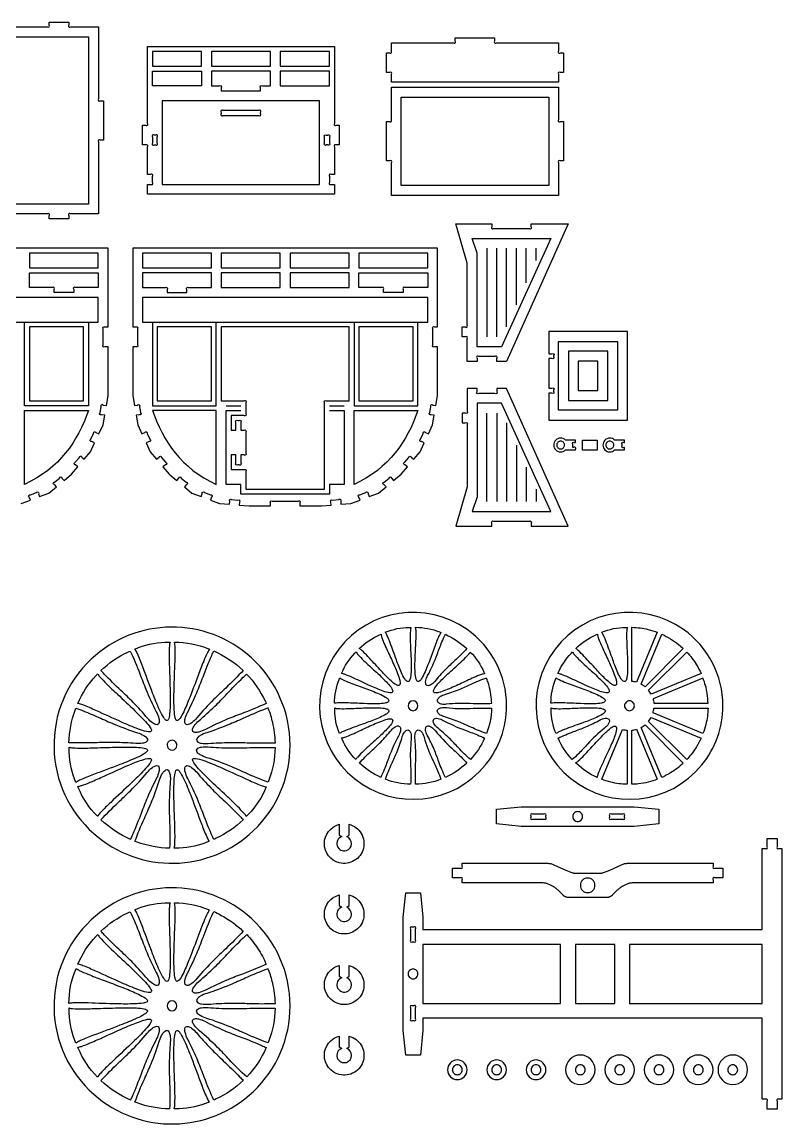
# Model space of a CAD drawing. Extents: x -1268 to 382, y -930 to 461.
# Drawn here: x -545 to 382, y -883 to 461 of the extents above; entities that cross this region are included whole.
import ezdxf

# ---------------------------------------------------------------- set-up
doc = ezdxf.new("R2010")
doc.units = 0
doc.header["$MEASUREMENT"] = 0
doc.layers.get('0').update_dxf_attribs({"linetype": 'CONTINUOUS'})
doc.layers.add('ENGRAVE', color=1, linetype='CONTINUOUS')

msp = doc.modelspace()

# ---------------------------------------------------------------- linework, layer by layer
for points in [[(-749.5, 454.6), (-513.7, 454.6, 1), (-511.6, 456.7), (-511.6, 460.6), (-487.6, 460.6), (-487.6, 456.7, 1), (-485.5, 454.6), (-451.4, 454.6), (-451.4, 366.7, 1), (-449.3, 364.6), (-445.4, 364.6), (-445.4, 316.6), (-449.3, 316.6, 1), (-451.4, 314.4), (-451.4, 226.6), (-485.5, 226.6, 1), (-487.6, 224.4), (-487.6, 220.6), (-511.6, 220.6), (-511.6, 224.4, 1), (-513.7, 226.6), (-749.5, 226.6, 1)], [(-545.6, -126.6), (-534.3, -122.5), (-535.7, -118.8, -1), (-534.4, -116.1), (-527.1, -113.4, -1), (-524.4, -114.7), (-523.1, -118.3), (-511.8, -114.2), (-502.6, -106.5), (-505.1, -103.6, -1), (-504.8, -100.6), (-498.9, -95.6, -1), (-495.9, -95.8), (-493.4, -98.8), (-484.2, -91.1), (-476.5, -81.9), (-479.5, -79.4, -1), (-479.7, -76.4), (-474.7, -70.5, -1), (-471.8, -70.2), (-468.8, -72.7), (-461.1, -63.5), (-456, -52.6), (-459.5, -51, -1), (-460.5, -48.2), (-457.3, -41.2, -1), (-454.4, -40.1), (-450.9, -41.8), (-445.8, -30.9), (-443.8, -19.1), (-447.6, -18.4, -1), (-449.3, -15.9), (-448, -8.3, -1), (-445.5, -6.6), (-441.7, -7.3), (-439.6, 4.6), (-439.6, 64.6), (-443.5, 64.6, -1), (-445.6, 66.7), (-445.6, 86.4, -1), (-443.5, 88.6), (-439.6, 88.6), (-439.6, 184.6), (-811.6, 184.6)]]:
    msp.add_lwpolyline(points, format="xyb")
for points in [[(-391.6, 250.6), (-391.6, 262.6), (-387.7, 262.6, 1), (-385.6, 264.7), (-385.6, 272.4, 1), (-387.7, 274.6), (-391.6, 274.6), (-391.6, 308.4, 1), (-393.7, 310.6), (-397.6, 310.6), (-397.6, 334.6), (-393.7, 334.6, 1), (-391.6, 336.7), (-391.6, 430.6), (-163.6, 430.6), (-163.6, 336.7, 1), (-161.5, 334.6), (-157.6, 334.6), (-157.6, 310.6), (-161.5, 310.6, 1), (-163.6, 308.4), (-163.6, 274.6), (-167.5, 274.6, 1), (-169.6, 272.4), (-169.6, 264.7, 1), (-167.5, 262.6), (-163.6, 262.6), (-163.6, 250.6)], [(-94.1, 387.1), (-94.1, 397, 1), (-96.2, 399.1), (-100.1, 399.1), (-100.1, 423.1), (-96.2, 423.1, 1), (-94.1, 425.2), (-94.1, 435.1), (-18.2, 435.1, 1), (-16.1, 437.2), (-16.1, 441.1), (31.9, 441.1), (31.9, 437.2, 1), (34.1, 435.1), (109.9, 435.1), (109.9, 425.2, 1), (112.1, 423.1), (115.9, 423.1), (115.9, 399.1), (112.1, 399.1, 1), (109.9, 397), (109.9, 387.1)], [(-313.6, 400.6), (-313.6, 382.6), (-303.7, 382.6, -1), (-301.6, 380.4), (-301.6, 376.6), (-253.6, 376.6), (-253.6, 380.4, -1), (-251.5, 382.6), (-241.6, 382.6), (-241.6, 400.6)], [(-94.1, 249.1), (-94.1, 289, 1), (-96.2, 291.1), (-100.1, 291.1), (-100.1, 339.1), (-96.2, 339.1, 1), (-94.1, 341.2), (-94.1, 381.1), (109.9, 381.1), (109.9, 341.2, 1), (112.1, 339.1), (115.9, 339.1), (115.9, 291.1), (112.1, 291.1, 1), (109.9, 289), (109.9, 249.1)], [(-299.5, 346.6), (-255.7, 346.6, 1), (-253.6, 348.7), (-253.6, 350.4, 1), (-255.7, 352.6), (-299.5, 352.6, 1), (-301.6, 350.4), (-301.6, 348.7, 1)], [(-385.6, 320.4), (-385.6, 312.7, 1), (-383.5, 310.6), (-381.7, 310.6, 1), (-379.6, 312.7), (-379.6, 320.4, 1), (-381.7, 322.6), (-383.5, 322.6, 1)], [(-173.5, 322.6), (-171.7, 322.6, -1), (-169.6, 320.4), (-169.6, 312.7, -1), (-171.7, 310.6), (-173.5, 310.6, -1), (-175.6, 312.7), (-175.6, 320.4, -1)], [(-1.6, 46.6), (-1.6, 74.4, 1), (-3.7, 76.6), (-7.6, 76.6), (-7.6, 88.6), (-3.7, 88.6, 1), (-1.6, 90.7), (-1.6, 166.6), (-15.5, 214.6), (28.4, 214.6), (28.4, 210.7, 1), (30.5, 208.6), (74.3, 208.6, 1), (76.4, 210.7), (76.4, 214.6), (121.4, 214.6), (46.4, 46.6), (34.4, 46.6), (34.4, 50.4, 1), (32.3, 52.6), (12.5, 52.6, 1), (10.4, 50.4), (10.4, 46.6)], [(-37.6, 4.6), (-37.6, 64.6), (-41.5, 64.6, -1), (-43.6, 66.7), (-43.6, 86.4, -1), (-41.5, 88.6), (-37.6, 88.6), (-37.6, 184.6), (-409.6, 184.6), (-409.6, 88.6), (-405.7, 88.6, -1), (-403.6, 86.4), (-403.6, 66.7, -1), (-405.7, 64.6), (-409.6, 64.6), (-409.6, 4.6), (-407.5, -7.3), (-403.7, -6.6, -1), (-401.2, -8.3), (-399.9, -15.9, -1), (-401.6, -18.4), (-405.4, -19.1), (-403.3, -30.9), (-398.3, -41.8), (-394.8, -40.1, -1), (-391.9, -41.2), (-388.7, -48.2, -1), (-389.7, -51), (-393.2, -52.6), (-388.1, -63.5), (-380.4, -72.7), (-377.4, -70.2, -1), (-374.5, -70.5), (-369.5, -76.4, -1), (-369.7, -79.4), (-372.7, -81.9), (-365, -91.1), (-355.8, -98.8), (-353.3, -95.8, -1), (-350.3, -95.6), (-344.4, -100.6, -1), (-344.1, -103.6), (-346.6, -106.5), (-337.4, -114.2), (-326.1, -118.3), (-324.8, -114.7, -1), (-322.1, -113.4), (-314.8, -116.1, -1), (-313.5, -118.8), (-314.9, -122.5), (-303.6, -126.6), (-291.6, -127.6), (-291.3, -123.7, -1), (-289, -121.8), (-281.3, -122.5, -1), (-279.3, -124.8), (-279.7, -128.6), (-267.7, -129.7), (-241.6, -129.7), (-241.6, -125.8, -1), (-239.5, -123.7), (-207.7, -123.7, -1), (-205.6, -125.8), (-205.6, -129.7), (-179.5, -129.7), (-167.5, -128.6), (-167.9, -124.8, -1), (-165.9, -122.5), (-158.2, -121.8, -1), (-155.9, -123.7), (-155.6, -127.6), (-143.6, -126.6), (-132.3, -122.5), (-133.7, -118.8, -1), (-132.4, -116.1), (-125.1, -113.4, -1), (-122.4, -114.7), (-121.1, -118.3), (-109.8, -114.2), (-100.6, -106.5), (-103.1, -103.6, -1), (-102.8, -100.6), (-96.9, -95.6, -1), (-93.9, -95.8), (-91.4, -98.8), (-82.2, -91.1), (-74.5, -81.9), (-77.5, -79.4, -1), (-77.7, -76.4), (-72.7, -70.5, -1), (-69.8, -70.2), (-66.8, -72.7), (-59.1, -63.5), (-54, -52.6), (-57.5, -51, -1), (-58.5, -48.2), (-55.3, -41.2, -1), (-52.4, -40.1), (-48.9, -41.8), (-43.9, -30.9), (-41.8, -19.1), (-45.6, -18.4, -1), (-47.3, -15.9), (-46, -8.3, -1), (-43.5, -6.6), (-39.7, -7.3)], [(-451.6, 154.6), (-451.6, 136.6), (-479.5, 136.6, 1), (-481.6, 134.4), (-481.6, 130.6), (-505.6, 130.6), (-505.6, 134.4, 1), (-507.7, 136.6), (-535.6, 136.6), (-535.6, 154.6)], [(-397.6, 154.6), (-397.6, 136.6), (-369.7, 136.6, -1), (-367.6, 134.4), (-367.6, 130.6), (-343.6, 130.6), (-343.6, 134.4, -1), (-341.5, 136.6), (-313.6, 136.6), (-313.6, 154.6)], [(-49.6, 154.6), (-49.6, 136.6), (-77.5, 136.6, 1), (-79.6, 134.4), (-79.6, 130.6), (-103.6, 130.6), (-103.6, 134.4, 1), (-105.7, 136.6), (-133.6, 136.6), (-133.6, 154.6)], [(-301.6, 88.6), (-301.6, -1.4), (-273.7, -1.4, -1), (-271.6, -3.6), (-271.6, -17.3, -1), (-273.7, -19.4), (-289.6, -19.4), (-289.6, -37.4), (-283.6, -37.4), (-283.6, -27.6, -1), (-281.5, -25.4), (-279.7, -25.4, -1), (-277.6, -27.6), (-277.6, -37.4), (-273.7, -37.4, -1), (-271.6, -39.6), (-271.6, -65.3, -1), (-273.7, -67.4), (-277.6, -67.4), (-277.6, -77.3, -1), (-279.7, -79.4), (-281.5, -79.4, -1), (-283.6, -77.3), (-283.6, -67.4), (-289.6, -67.4), (-289.6, -85.4), (-273.7, -85.4, -1), (-271.6, -87.6), (-271.6, -109.4), (-175.6, -109.4), (-175.6, -3.6, -1), (-173.5, -1.4), (-145.6, -1.4), (-145.6, 88.6)], [(193.9, 83), (97.9, 83), (97.9, 56), (101.8, 56, -1), (103.9, 53.8), (103.9, 52.1, -1), (101.8, 50), (97.9, 50), (97.9, 14), (101.8, 14, -1), (103.9, 11.8), (103.9, 10.1, -1), (101.8, 8), (97.9, 8), (97.9, -25), (193.9, -25)], [(-1.6, 13.6), (-1.6, -14.3, -1), (-3.7, -16.4), (-7.6, -16.4), (-7.6, -28.4), (-3.7, -28.4, -1), (-1.6, -30.6), (-1.6, -106.4), (-15.5, -154.4), (28.4, -154.4), (28.4, -150.6, -1), (30.5, -148.4), (74.3, -148.4, -1), (76.4, -150.6), (76.4, -154.4), (121.4, -154.4), (46.4, 13.6), (34.4, 13.6), (34.4, 9.7, -1), (32.3, 7.6), (12.5, 7.6, -1), (10.4, 9.7), (10.4, 13.6)], [(118.3, -49.4, 0.41271), (106.4, -49.5, 0.41271), (106.5, -61.4, 0.41145), (118.3, -61.4), (130.4, -61.4), (130.4, -60.6, 1), (128.3, -58.4), (127.4, -58.4), (127.4, -54.6, -1), (129.5, -52.4), (130.4, -52.4), (130.4, -49.4)], [(112.4, -60.2, 0.414214), (117.2, -55.4, 0.414214), (112.4, -50.6, 0.414214), (107.6, -55.4, 0.414214)], [(178.3, -49.4, 0.41271), (166.4, -49.5, 0.41271), (166.5, -61.4, 0.41145), (178.3, -61.4), (190.4, -61.4), (190.4, -58.4), (189.5, -58.4, -1), (187.4, -56.3), (187.4, -54.6, -1), (189.5, -52.4), (190.4, -52.4), (190.4, -49.4)], [(172.4, -60.2, 0.414214), (177.2, -55.4, 0.414214), (172.4, -50.6, 0.414214), (167.6, -55.4, 0.414214)], [(46.4, -373.4, 0.243282), (-1.7, -280.4, 0.404072), (-158.1, -304.2, 0.407608), (-139, -462.3, 0.412885), (20.8, -445.4, 0.172941)], [(310.4, -373.4, 0.243282), (262.3, -280.4, 0.404072), (105.9, -304.2, 0.407609), (125, -462.3, 0.412885), (284.8, -445.4, 0.172941)], [(-217.6, -421.4, 0.21178), (-264.8, -314.9, 0.391929), (-460.3, -316.6, 0.213524), (-505.6, -425, 0.208326), (-457.1, -529.2, 0.390197), (-262.3, -525.7, 0.205517)], [(-101.5, -283.8, -0.099565), (-72.3, -277.8), (-70.2, -277.8, 0.070307), (-70.9, -281.8, 0.025895), (-71.1, -291.6, 0.005837), (-70.3, -310.8, -0.01601), (-70, -329.7, -0.036411), (-70.7, -338.5, -0.07724), (-71.8, -342.4, -0.193502), (-73.2, -343.8, -0.246041), (-75.2, -343.4, -0.090618), (-77.8, -340.5, -0.040959), (-81.7, -333.2, -0.017856), (-88, -317.2, 0.003032), (-95.5, -296.6, 0.023885), (-99.5, -287.1, 0.055063)], [(-64.6, -277.7, -0.093763), (-35.3, -283.4), (-33.4, -284.1, 0.070307), (-35.6, -287.6, 0.026135), (-39.5, -296.5, 0.005976), (-46.1, -314.4, -0.015999), (-53, -332.1, -0.036365), (-57, -339.9, -0.07668), (-59.6, -343.1, -0.192132), (-61.4, -343.9, -0.247601), (-63.1, -342.7, -0.092119), (-64.4, -339.1, -0.041009), (-65.2, -330.8, -0.018067), (-65, -313.7, 0.002962), (-64, -291.8, 0.023921), (-64, -281.5, 0.055321)], [(162.5, -283.8, -0.099565), (191.7, -277.8), (193.8, -277.8, 0.070307), (193.1, -281.8, 0.025895), (192.9, -291.6, 0.005837), (193.7, -310.8, -0.01601), (194, -329.7, -0.036411), (193.3, -338.5, -0.07724), (192.2, -342.4, -0.193504), (190.8, -343.8, -0.24604), (188.8, -343.4, -0.090617), (186.2, -340.5, -0.040959), (182.3, -333.2, -0.017856), (176, -317.2, 0.003032), (168.5, -296.6, 0.023885), (164.5, -287.1, 0.055063)], [(199.4, -277.7, -0.053553), (219.1, -280.3, -0.032919), (230.3, -283.8), (205, -344.7, 0.049855), (199.4, -343.6)], [(-133.2, -303.6, -0.09623), (-108.5, -287), (-106.6, -286.2, 0.07041), (-105.7, -290.1, 0.026017), (-102.1, -299.2, 0.005895), (-94.1, -316.6, -0.016027), (-86.5, -333.9, -0.036448), (-83.8, -342.3, -0.077155), (-83.4, -346.3, -0.192541), (-84.1, -348.2, -0.24616), (-86.2, -348.6, -0.091184), (-89.6, -346.9, -0.041205), (-96, -341.6, -0.017959), (-108, -329.3, 0.003012), (-122.8, -313.2, 0.023918), (-130.1, -305.9, 0.055117)], [(-28.2, -286.2, -0.081762), (-2.1, -303.6, -0.024137), (-16.6, -318.3, 0.011756), (-28.2, -329.3, 0.022775), (-41.2, -343.9, -0.081665), (-45.8, -347.9, -0.147369), (-49.4, -348.9, -0.337047), (-52.2, -346.4, -0.114833), (-52.2, -342.6, -0.073818), (-49.8, -336.6, 0.036955), (-38.2, -310.8, -0.010558), (-32.4, -295.6, -0.012707)], [(130.8, -303.6, -0.096231), (155.5, -287), (157.4, -286.2, 0.07041), (158.3, -290.1, 0.026017), (161.9, -299.2, 0.005895), (169.9, -316.6, -0.016027), (177.5, -333.9, -0.036448), (180.2, -342.3, -0.077154), (180.6, -346.3, -0.19254), (179.9, -348.2, -0.246161), (177.8, -348.6, -0.091185), (174.4, -346.9, -0.041205), (168, -341.6, -0.017959), (156, -329.3, 0.003012), (141.2, -313.2, 0.023918), (133.9, -305.9, 0.055118)], [(235.8, -286.2, -0.063904), (256.1, -298.5, -0.021632), (262, -303.6), (215.4, -350.2, 0.049792), (210.6, -347)], [(-448.4, -330.4, -0.0811), (-415.6, -307.9, -0.007919), (-412.5, -306.6, -0.019395), (-400.9, -334.3, 0.007964), (-393.5, -353.3, 0.02097), (-380.8, -380.7, -0.055565), (-377.6, -388.8, -0.095384), (-377.2, -393.6, -0.199945), (-378.4, -396, -0.220985), (-381.2, -396.4, -0.098592), (-385.4, -394.3, -0.054984), (-391.3, -388.8, 0.015697), (-409, -369.3, 0.012322), (-424.1, -354.6, -0.01614), (-444.3, -334.7, -0.003727)], [(-406.9, -304.2, -0.095029), (-370.3, -295.9, -0.012169), (-364.1, -295.9, 0.058538), (-364.9, -300.2, 0.023125), (-365.2, -311.8, 0.00662), (-364.7, -330.6, -0.004803), (-363.9, -359.6, -0.017644), (-364.2, -378.3, -0.040554), (-365.2, -387.4, -0.081454), (-366.3, -390.4, -0.243498), (-367.7, -391.5, -0.198617), (-369.4, -390.7, -0.071237), (-371.8, -387.7, -0.035072), (-376.8, -378.4, -0.015759), (-385.3, -357.9, -0.001102), (-397.4, -325.7, 0.015937), (-403.9, -309.8, 0.036348), (-406.5, -304.7)], [(-358.6, -295.7, -0.100712), (-317.2, -304), (-315.9, -304.5, 0.058805), (-318.2, -308.3, 0.023291), (-323, -318.9, 0.006699), (-329.8, -336.3, -0.004741), (-340.1, -363.4, -0.017578), (-347.4, -380.6, -0.040394), (-351.9, -388.6, -0.080995), (-354, -391, -0.242503), (-355.7, -391.5, -0.199662), (-357, -390.1, -0.071689), (-358.1, -386.4, -0.035245), (-359.1, -375.9, -0.015833), (-359.1, -353.7, -0.001152), (-358, -319.2, 0.015881), (-357.9, -302, 0.036248), (-358.5, -296.3)], [(-310.8, -306.5, -0.084092), (-274.9, -330.3, -0.019446), (-296.1, -351.8, 0.007978), (-310.9, -365.9, 0.021038), (-331.3, -388.1, -0.055487), (-337.6, -394.1, -0.095059), (-341.9, -396.4, -0.199296), (-344.5, -396.2, -0.221639), (-345.9, -393.8, -0.098933), (-345.6, -389.1, -0.055064), (-342.8, -381.5, 0.015637), (-331.5, -357.7, 0.012299), (-323.8, -338.2, -0.016105), (-313.2, -311.9, -0.003715)], [(-154.9, -334, -0.092933), (-138.5, -309.2), (-137, -307.7, 0.070364), (-134.7, -311.1, 0.026043), (-127.9, -318.1, 0.005927), (-113.9, -331, -0.015985), (-100.2, -344.2, -0.036383), (-94.5, -350.8, -0.077029), (-92.5, -354.4, -0.192453), (-92.5, -356.4, -0.246597), (-94.2, -357.6, -0.091164), (-98, -357.4, -0.041164), (-106, -354.9, -0.017945), (-121.8, -348.1, 0.002975), (-141.6, -338.9, 0.023842), (-151.1, -335, 0.055062)], [(2.2, -307.9, -0.096223), (18.9, -332.6), (19.7, -334.5, 0.070195), (15.7, -335.3, 0.025969), (6.6, -338.9, 0.005881), (-10.7, -346.9, -0.01602), (-28.1, -354.5, -0.036385), (-36.4, -357.2, -0.076886), (-40.5, -357.7, -0.193248), (-42.3, -356.9, -0.247055), (-42.7, -354.9, -0.091537), (-41.1, -351.5, -0.041283), (-35.8, -345, -0.01797), (-23.5, -333.1, 0.003023), (-7.3, -318.3, 0.023953), (-0.1, -310.9, 0.055242)], [(109.1, -334, -0.092933), (125.5, -309.2), (127, -307.7, 0.070364), (129.3, -311.1, 0.026043), (136.1, -318.1, 0.005927), (150.1, -331, -0.015985), (163.8, -344.2, -0.036383), (169.5, -350.8, -0.077028), (171.5, -354.4, -0.192453), (171.5, -356.4, -0.246597), (169.8, -357.6, -0.091164), (166, -357.4, -0.041164), (158, -354.9, -0.017945), (142.2, -348.1, 0.002975), (122.4, -338.9, 0.023842), (112.9, -335, 0.055062)], [(266.2, -307.9, -0.054313), (278.2, -323.5, -0.034954), (283.7, -334), (222.8, -359.3, 0.05162), (219.6, -354.5)], [(-476.5, -370.6, -0.094067), (-454.6, -336.9, -0.006452), (-452.2, -334.4, 0.058482), (-449.6, -338, 0.023194), (-441.6, -346.5, 0.006665), (-428.1, -359.4, -0.00477), (-407, -379.4, -0.017606), (-393.9, -392.7, -0.04042), (-388.2, -399.9, -0.080937), (-386.8, -402.8, -0.241843), (-387, -404.5, -0.200125), (-388.8, -405.2, -0.071746), (-392.7, -404.8, -0.035234), (-402.7, -401.8, -0.015816), (-423.2, -393.3, -0.001131), (-454.6, -379.1, 0.015925), (-470.4, -372.4, 0.03639), (-475.9, -370.7)], [(-270.6, -334.7, -0.081098), (-248.1, -367.5, -0.007918), (-246.7, -370.5, -0.019395), (-274.5, -382.2, 0.007964), (-293.5, -389.5, 0.020971), (-320.9, -402.3, -0.055566), (-329, -405.4, -0.095385), (-333.8, -405.8, -0.199944), (-336.2, -404.6, -0.220982), (-336.6, -401.9, -0.098593), (-334.5, -397.7, -0.054985), (-329, -391.7, 0.015697), (-309.4, -374, 0.012323), (-294.8, -359, -0.01614), (-274.9, -338.7, -0.003727)], [(-163.4, -370.4, -0.093765), (-157.7, -341.2), (-156.9, -339.3, 0.070315), (-153.5, -341.5, 0.026137), (-144.5, -345.4, 0.005977), (-126.6, -352, -0.015998), (-109, -358.9, -0.036365), (-101.2, -362.8, -0.076691), (-98, -365.4, -0.192187), (-97.2, -367.3, -0.247561), (-98.3, -368.9, -0.092095), (-101.9, -370.2, -0.041002), (-110.2, -371, -0.018065), (-127.3, -370.8, 0.002961), (-149.2, -369.8, 0.023916), (-159.6, -369.9, 0.055306)], [(22, -339.6, 0.023635), (2.8, -347.5, -0.012281), (-11.7, -353.9, -0.022898), (-30.2, -360.3, 0.081859), (-35.6, -363.1, 0.148138), (-38, -366, 0.336526), (-36.7, -369.6, 0.122722), (-32.8, -371.1, 0.066157), (-26.7, -371.1, -0.036883), (1.6, -370.3, 0.011922), (18.8, -370.7, 0.011565), (28.3, -370.4, 0.053394), (25.2, -349, 0.022162), (23.4, -343.2, 0.046501), (22.4, -340.7, -0.0553)], [(100.6, -370.4, -0.093765), (106.3, -341.2), (107.1, -339.3, 0.070315), (110.5, -341.5, 0.026137), (119.5, -345.4, 0.005977), (137.4, -352, -0.015998), (155, -358.9, -0.036365), (162.8, -362.8, -0.076691), (166, -365.4, -0.192187), (166.8, -367.3, -0.247562), (165.7, -368.9, -0.092096), (162.1, -370.2, -0.041002), (153.8, -371, -0.018065), (136.7, -370.8, 0.002961), (114.8, -369.8, 0.023916), (104.4, -369.9, 0.055306)], [(286, -339.6), (225.1, -364.8, -0.053218), (226.2, -370.4), (292.2, -370.4, 0.034923), (291.2, -358.4, 0.057453)], [(-487.4, -418.4, -0.080926), (-479.8, -378.7, -0.006161), (-478.9, -376.2, -0.019468), (-451, -387.6, 0.007993), (-432.3, -395.8, 0.021052), (-403.9, -406.2, -0.055552), (-396, -409.7, -0.095381), (-392.3, -412.8, -0.199994), (-391.5, -415.4, -0.220989), (-393.1, -417.6, -0.098561), (-397.6, -419, -0.054961), (-405.7, -419.4, 0.015624), (-432, -418.1, 0.012271), (-453, -418.4, -0.016076), (-481.4, -418.6, -0.003712)], [(-244.4, -376.1, 0.019109), (-272.3, -387.6, -0.008366), (-290.9, -395.8, -0.021161), (-319.2, -406.2, 0.055541), (-327.2, -409.7, 0.095456), (-330.9, -412.8, 0.200243), (-331.7, -415.4, 0.220828), (-330.1, -417.6, 0.09843), (-325.6, -419, 0.054919), (-317.5, -419.4, -0.015643), (-291.2, -418.1, -0.012199), (-270.1, -418.4, 0.016088), (-241.6, -418.6, 0.003692), (-235.6, -418.4, 0.041816), (-238.8, -393.7, 0.043776), (-243.9, -377.4, -0.01839)], [(-157.2, -407.3, -0.099534), (-163.2, -378.1), (-163.2, -376.1, 0.069908), (-159.2, -376.8, 0.02587), (-149.4, -376.9, 0.005829), (-130.3, -376.2, -0.016058), (-111.4, -375.8, -0.036407), (-102.7, -376.5, -0.076829), (-98.7, -377.7, -0.192741), (-97.3, -379.1, -0.247519), (-97.7, -381.1, -0.091694), (-100.5, -383.6, -0.04131), (-107.9, -387.5, -0.017962), (-123.8, -393.9, 0.00306), (-144.4, -401.4, 0.024038), (-153.9, -405.3, 0.055453)], [(-61.6, -373.4, 0.413694), (-67.6, -367.4, 0.413694), (-73.6, -373.4, 0.413694), (-67.6, -379.4, 0.413694)], [(28.2, -376.4, -0.082819), (22, -407.2, -0.024196), (2.8, -399.4, 0.011783), (-11.7, -393, 0.022842), (-30.2, -386.6, -0.081778), (-35.6, -383.8, -0.147303), (-37.9, -380.9, -0.33666), (-36.7, -377.3, -0.11501), (-33.2, -375.9, -0.07396), (-26.7, -375.7, 0.036957), (1.6, -376.6, -0.010559), (17.8, -376.2, -0.01271)], [(106.8, -407.3, -0.099534), (100.8, -378.1), (100.8, -376.1, 0.069908), (104.8, -376.8, 0.02587), (114.6, -376.9, 0.005829), (133.7, -376.2, -0.016058), (152.6, -375.8, -0.036406), (161.3, -376.5, -0.076828), (165.3, -377.7, -0.19274), (166.7, -379.1, -0.247519), (166.3, -381.1, -0.091694), (163.5, -383.6, -0.04131), (156.1, -387.5, -0.017962), (140.2, -393.9, 0.00306), (119.6, -401.4, 0.024038), (110.1, -405.3, 0.055454)], [(202.4, -373.4, 0.414214), (196.4, -367.4, 0.414214), (190.4, -373.4, 0.414214), (196.4, -379.4, 0.414214)], [(-137.4, -439, -0.096214), (-154.1, -414.3), (-154.9, -412.4, 0.070195), (-150.9, -411.6, 0.025968), (-141.8, -408, 0.00588), (-124.5, -400, -0.01602), (-107.1, -392.4, -0.036386), (-98.8, -389.7, -0.07689), (-94.7, -389.2, -0.193258), (-92.9, -390, -0.247045), (-92.5, -392, -0.091533), (-94.1, -395.4, -0.041282), (-99.4, -401.9, -0.017969), (-111.7, -413.8, 0.003023), (-127.9, -428.6, 0.023954), (-135.1, -435.9, 0.055241)], [(19.7, -412.8, -0.081757), (2.3, -438.9, -0.024121), (-12.5, -424.4, 0.011754), (-23.5, -412.9, 0.022747), (-38.1, -399.9, -0.081645), (-42.1, -395.2, -0.147767), (-43.1, -391.6, -0.337211), (-40.6, -388.8, -0.114429), (-36.8, -388.9, -0.07364), (-30.7, -391.2, 0.036892), (-5, -402.8, -0.011871), (11, -409, -0.011612)], [(126.6, -439, -0.085637), (109.2, -412.9, -0.024043), (128.2, -404.9, 0.011709), (143.1, -399.1, 0.022695), (160.7, -390.6, -0.086406), (166.7, -388.7, -0.151427), (170.3, -389.2, -0.325771), (171.9, -392.5, -0.115248), (170.4, -396, -0.073889), (165.9, -400.7, 0.037057), (145.3, -420.1, -0.010593), (134.1, -431.9, -0.012743)], [(283.7, -412.8, -0.063904), (271.4, -433.1, -0.021635), (266.2, -439), (219.6, -392.4, 0.050461), (222.8, -387.6)], [(292.2, -376.4, -0.053554), (289.5, -396.2, -0.032921), (286, -407.3), (225.1, -382.1, 0.050043), (226.2, -376.4)], [(-107, -460.7, -0.081764), (-133.1, -443.3, -0.024137), (-118.6, -428.6, 0.011756), (-107, -417.6, 0.022775), (-94, -403, -0.081665), (-89.4, -399, -0.147369), (-85.8, -398, -0.337046), (-83, -400.5, -0.114833), (-83, -404.2, -0.073818), (-85.4, -410.3, 0.036955), (-97, -436.1, -0.010558), (-102.8, -451.3, -0.012707)], [(-70.6, -469.2, -0.082822), (-101.4, -463.1, -0.024195), (-93.6, -443.9, 0.011782), (-87.1, -429.3, 0.022842), (-80.7, -410.9, -0.081772), (-78, -405.4, -0.14726), (-75.1, -403.1, -0.33667), (-71.5, -404.3, -0.115045), (-70.1, -407.8, -0.073971), (-69.9, -414.3, 0.036963), (-70.8, -442.6, -0.010562), (-70.3, -458.9, -0.012712)], [(-33.7, -463, -0.088912), (-64.5, -469.2, -0.023984), (-64.6, -448.5, 0.011689), (-64.3, -432.5, 0.02261), (-65.4, -413, -0.081424), (-64.9, -406.9, -0.147319), (-63.1, -403.6, -0.337844), (-59.4, -403.4, -0.114628), (-56.7, -406.1, -0.073572), (-54.1, -412.1, 0.037), (-44.1, -438.5, -0.010572), (-37.4, -453.4, -0.012721)], [(-2, -443.3, -0.085642), (-28.1, -460.7, -0.024071), (-36.2, -441.6, 0.011729), (-41.9, -426.7, 0.022704), (-50.4, -409.2, -0.081669), (-52.3, -403.4, -0.147437), (-51.9, -399.6, -0.337056), (-48.5, -398, -0.11477), (-45, -399.5, -0.073791), (-40.3, -404, 0.037039), (-20.9, -424.6, -0.01058), (-9.1, -435.8, -0.012737)], [(157, -460.7, -0.092929), (132.1, -444.3), (130.7, -442.9, 0.070284), (134, -440.6, 0.02605), (141, -433.8, 0.005927), (154, -419.7, -0.016008), (167.1, -406.1, -0.036399), (173.8, -400.4, -0.076929), (177.4, -398.4, -0.193297), (179.4, -398.4, -0.246975), (180.5, -400.1, -0.091525), (180.3, -403.9, -0.041292), (177.9, -411.9, -0.017987), (171.1, -427.6, 0.002986), (161.8, -447.5, 0.023903), (157.9, -457, 0.055219)], [(193.4, -469.2, -0.053555), (173.7, -466.6, -0.03292), (162.5, -463), (187.8, -402.2, 0.049852), (193.4, -403.3)], [(230.3, -463, -0.069136), (207.5, -468.7, -0.023294), (199.4, -469.2), (199.4, -403.2, 0.049752), (205, -402.1)], [(262, -443.3, -0.054313), (246.4, -455.3, -0.034948), (235.8, -460.7), (210.6, -399.8, 0.049918), (215.4, -396.6)], [(-356.3, -424.3, 0.405351), (-358.6, -416.2, 0.387114), (-366.6, -418.1, 0.322433), (-366.4, -425.1, 0.322433), (-359.6, -427.1, 0.18167)], [(-478.8, -466.8, -0.095022), (-487.1, -430.2, -0.012172), (-487.2, -424, 0.058539), (-482.9, -424.7, 0.023126), (-471.2, -425, 0.00662), (-452.5, -424.6, -0.004803), (-423.4, -423.8, -0.017645), (-404.8, -424, -0.040555), (-395.6, -425.1, -0.081455), (-392.6, -426.1, -0.243495), (-391.5, -427.5, -0.198618), (-392.3, -429.2, -0.071238), (-395.3, -431.7, -0.035072), (-404.6, -436.6, -0.015759), (-425.1, -445.1, -0.001102), (-457.4, -457.3, 0.015937), (-473.3, -463.7, 0.036348), (-478.3, -466.4)], [(-235.8, -424.4, -0.080931), (-243.4, -464.2, -0.006162), (-244.3, -466.6, -0.019468), (-272.2, -455.3, 0.007993), (-290.9, -447, 0.021052), (-319.2, -436.7, -0.055551), (-327.2, -433.2, -0.095381), (-330.9, -430.1, -0.199997), (-331.7, -427.5, -0.22099), (-330.1, -425.3, -0.098559), (-325.6, -423.8, -0.05496), (-317.5, -423.5, 0.015624), (-291.2, -424.8, 0.012271), (-270.2, -424.5, -0.016076), (-241.8, -424.2, -0.003712)], [(-452.6, -508.2, -0.102505), (-476, -473.1), (-476.5, -471.8, 0.058892), (-472.2, -470.8, 0.023237), (-461.4, -466.6, 0.006659), (-444.3, -459.1, -0.00478), (-417.8, -447.2, -0.017634), (-400.5, -440.3, -0.040569), (-391.6, -437.8, -0.081585), (-388.5, -437.6, -0.244132), (-387, -438.5, -0.198033), (-387, -440.4, -0.071218), (-388.8, -443.8, -0.035115), (-395.6, -451.9, -0.015792), (-411.3, -467.6, -0.001122), (-436.4, -491.2, 0.015907), (-448.6, -503.3, 0.036204), (-452.3, -507.7)], [(-246.7, -472.3, -0.09407), (-268.6, -506, -0.006452), (-271, -508.4, 0.058481), (-273.6, -504.9, 0.023193), (-281.6, -496.4, 0.006664), (-295.1, -483.4, -0.00477), (-316.2, -463.5, -0.017605), (-329.3, -450.2, -0.040419), (-335, -442.9, -0.080934), (-336.4, -440.1, -0.241849), (-336.2, -438.3, -0.200127), (-334.4, -437.7, -0.071743), (-330.5, -438, -0.035233), (-320.5, -441.1, -0.015815), (-300, -449.6, -0.001131), (-268.6, -463.8, 0.015925), (-252.8, -470.5, 0.036389), (-247.3, -472.2)], [(-412.4, -536.3, -0.084093), (-448.3, -512.5, -0.019446), (-427.1, -491.1, 0.007978), (-412.3, -477, 0.021038), (-391.9, -454.7, -0.055487), (-385.6, -448.7, -0.095059), (-381.3, -446.5, -0.199295), (-378.7, -446.7, -0.221639), (-377.3, -449.1, -0.098933), (-377.6, -453.8, -0.055064), (-380.4, -461.4, 0.015637), (-391.7, -485.2, 0.012299), (-399.4, -504.7, -0.016105), (-410, -531, -0.003715)], [(-364.6, -547.2, -0.080931), (-404.3, -539.7, -0.006162), (-406.8, -538.7, -0.019468), (-395.4, -510.8, 0.007993), (-387.2, -492.2, 0.021052), (-376.8, -463.8, -0.055551), (-373.3, -455.8, -0.09538), (-370.2, -452.2, -0.199998), (-367.7, -451.3, -0.220992), (-365.5, -453, -0.098559), (-364, -457.5, -0.054959), (-363.7, -465.5, 0.015624), (-365, -491.9, 0.012271), (-364.7, -512.9, -0.016076), (-364.4, -541.3, -0.003712)], [(-316.3, -538.7, -0.095029), (-352.9, -546.9, -0.012169), (-359.1, -547, 0.058538), (-358.3, -542.7, 0.023125), (-358, -531.1, 0.00662), (-358.5, -512.3, -0.004803), (-359.3, -483.3, -0.017644), (-359, -464.6, -0.040554), (-358, -455.4, -0.081454), (-356.9, -452.4, -0.243497), (-355.5, -451.4, -0.198618), (-353.8, -452.1, -0.071237), (-351.4, -455.2, -0.035072), (-346.4, -464.5, -0.015759), (-337.9, -485, -0.001102), (-325.8, -517.2, 0.015937), (-319.3, -533.1, 0.036348), (-316.7, -538.2)], [(-274.8, -512.5, -0.081098), (-307.6, -534.9, -0.007918), (-310.7, -536.3, -0.019394), (-322.3, -508.5, 0.007964), (-329.7, -489.5, 0.020969), (-342.4, -462.2, -0.055561), (-345.6, -454, -0.095381), (-346, -449.3, -0.199952), (-344.8, -446.9, -0.22099), (-342, -446.5, -0.098588), (-337.8, -448.6, -0.05498), (-331.9, -454.1, 0.015696), (-314.2, -473.6, 0.012322), (-299.1, -488.3, -0.016139), (-278.9, -508.2, -0.003727)], [(78.3, -511.5), (92.1, -511.5, 1), (94.2, -509.4), (94.2, -507.6, 1), (92.1, -505.5), (78.3, -505.5, 1), (76.2, -507.6), (76.2, -509.4, 1)], [(133.2, -514.5, 0.414214), (139.2, -508.5, 0.414214), (133.2, -502.5, 0.414214), (127.2, -508.5, 0.414214)], [(174.3, -511.5), (188.1, -511.5, 1), (190.2, -509.4), (190.2, -507.6, 1), (188.1, -505.5), (174.3, -505.5, 1), (172.2, -507.6), (172.2, -509.4, 1)], [(-145.6, -531.1), (-145.6, -518, -0.414248), (-128.2, -547.5, -0.414248), (-157.6, -564.9, -0.342088), (-175.8, -541.4, -0.342088), (-157.6, -518), (-157.6, -531.1), (-154.6, -533, 0.408105), (-160.1, -544.3, 0.408105), (-148.9, -550, 0.320851), (-142.6, -541.7, 0.320851), (-148.5, -533)], [(-76.6, -799.4), (-79.6, -769.4), (-79.6, -631.4), (-76.6, -601.4), (-58.6, -601.4), (-55.6, -631.4), (-55.6, -646.4), (358.4, -646.4), (358.4, -547.4), (362.3, -547.4, 1), (364.4, -545.3), (364.4, -535.4), (376.4, -535.4), (376.4, -545.3, 1), (378.5, -547.4), (382.4, -547.4), (382.4, -853.4), (378.5, -853.4, 1), (376.4, -855.6), (376.4, -865.4), (364.4, -865.4), (364.4, -855.6, 1), (362.3, -853.4), (358.4, -853.4), (358.4, -754.4), (-55.6, -754.4), (-55.6, -769.4), (-58.6, -799.4)], [(-7.6, -589.4), (-7.6, -585.6, 1), (-9.7, -583.4), (-19.6, -583.4), (-19.6, -571.4), (-9.7, -571.4, 1), (-7.6, -569.3), (-7.6, -565.4), (96.1, -565.4), (97.1, -565.5), (98.2, -565.6), (99.3, -565.7), (100.3, -565.9), (101.3, -566.2), (102.3, -566.5), (103.3, -566.9), (104.3, -567.4), (108.5, -569.5), (118.6, -574), (124.8, -576.4), (126.1, -576.9), (127.2, -577.2), (127.7, -577.3), (128.1, -577.4), (128.3, -577.4), (128.5, -577.5), (128.6, -577.5), (128.8, -577.5), (162.1, -577.5), (162.3, -577.5), (162.4, -577.5), (162.6, -577.4), (162.8, -577.4), (163.2, -577.3), (163.7, -577.2), (164.8, -576.9), (166.1, -576.4), (172.3, -574), (182.3, -569.5), (186.5, -567.4), (187.5, -566.9), (188.5, -566.5), (189.5, -566.2), (190.5, -565.9), (191.6, -565.7), (192.6, -565.6), (193.7, -565.5), (194.7, -565.4), (298.4, -565.4), (298.4, -569.3, 1), (300.5, -571.4), (310.4, -571.4), (310.4, -583.4), (300.5, -583.4, 1), (298.4, -585.6), (298.4, -589.4), (200.7, -589.4), (199.7, -589.5), (198.6, -589.6), (197.6, -589.7), (196.5, -589.9), (195.5, -590.2), (194.5, -590.5), (193.5, -590.9), (192.5, -591.4), (188.3, -593.5), (187.3, -594), (186.4, -594.5), (185.5, -595.1), (184.6, -595.7), (183.8, -596.4), (182.9, -597), (182.1, -597.7), (181.4, -598.5), (175.4, -604.4), (175.1, -604.7), (174.7, -605.1), (174.3, -605.4), (173.9, -605.7), (173.4, -606), (173, -606.2), (172.5, -606.4), (172.1, -606.6), (171.6, -606.8), (171.1, -607), (170.6, -607.1), (170.1, -607.2), (169.6, -607.3), (169.1, -607.4), (168.6, -607.4), (168.1, -607.4), (122.7, -607.4), (122.2, -607.4), (121.7, -607.4), (121.2, -607.3), (120.7, -607.2), (120.2, -607.1), (119.7, -607), (119.2, -606.8), (118.7, -606.6), (118.3, -606.4), (117.8, -606.2), (117.4, -606), (116.9, -605.7), (116.5, -605.4), (116.1, -605.1), (115.7, -604.7), (115.4, -604.4), (109.4, -598.5), (108.7, -597.7), (107.9, -597), (107.1, -596.4), (106.2, -595.7), (105.3, -595.1), (104.4, -594.5), (103.5, -594), (102.5, -593.5), (98.3, -591.4), (97.3, -590.9), (96.3, -590.5), (95.3, -590.2), (94.3, -589.9), (93.3, -589.7), (92.2, -589.6), (91.1, -589.5), (90.1, -589.4)], [(154.3, -592.4, 0.414214), (145.4, -583.6, 0.414214), (136.5, -592.4, 0.414214), (145.4, -601.3, 0.414214)], [(-217.6, -739.4, 0.21178), (-264.8, -632.9, 0.391929), (-460.3, -634.6, 0.213524), (-505.6, -743, 0.208326), (-457.1, -847.2, 0.390197), (-262.3, -843.7, 0.205517)], [(-145.6, -617.2), (-145.6, -604.1, -0.414248), (-128.2, -633.6, -0.414248), (-157.6, -651, -0.342088), (-175.8, -627.5, -0.342088), (-157.6, -604.1), (-157.6, -617.2), (-154.6, -619.1, 0.408104), (-160.1, -630.4, 0.408104), (-148.9, -636.1, 0.320852), (-142.6, -627.8, 0.320852), (-148.5, -619.1)], [(-406.9, -622.2, -0.095029), (-370.3, -613.9, -0.01217), (-364.1, -613.9, 0.058538), (-364.9, -618.2, 0.023125), (-365.2, -629.8, 0.00662), (-364.7, -648.6, -0.004803), (-363.9, -677.6, -0.017644), (-364.2, -696.3, -0.040554), (-365.2, -705.4, -0.081454), (-366.3, -708.4, -0.243497), (-367.7, -709.5, -0.198618), (-369.4, -708.7, -0.071237), (-371.8, -705.7, -0.035072), (-376.8, -696.4, -0.015759), (-385.3, -675.9, -0.001102), (-397.4, -643.7, 0.015937), (-403.9, -627.8, 0.036348), (-406.5, -622.7)], [(-358.6, -613.7, -0.100713), (-317.2, -622), (-315.9, -622.5, 0.058805), (-318.2, -626.3, 0.023291), (-323, -636.9, 0.0067), (-329.8, -654.3, -0.004741), (-340.1, -681.4, -0.017578), (-347.4, -698.6, -0.040394), (-351.9, -706.6, -0.080995), (-354, -709, -0.242504), (-355.7, -709.5, -0.199661), (-357, -708.1, -0.071689), (-358.1, -704.4, -0.035245), (-359.1, -693.9, -0.015833), (-359.1, -671.7, -0.001152), (-358, -637.2, 0.015881), (-357.9, -620, 0.036248), (-358.5, -614.3)], [(-448.4, -648.4, -0.0811), (-415.6, -625.9, -0.007919), (-412.5, -624.6, -0.019395), (-400.9, -652.3, 0.007964), (-393.5, -671.3, 0.02097), (-380.8, -698.7, -0.055565), (-377.6, -706.8, -0.095384), (-377.2, -711.6, -0.199946), (-378.4, -714, -0.220985), (-381.2, -714.4, -0.098592), (-385.4, -712.3, -0.054984), (-391.3, -706.8, 0.015697), (-409, -687.3, 0.012322), (-424.1, -672.6, -0.01614), (-444.3, -652.7, -0.003727)], [(-287.2, -638, -0.025714), (-274.9, -648.3, -0.019436), (-296.1, -669.8, 0.007993), (-310.9, -683.9, 0.021038), (-331.3, -706.1, -0.055482), (-337.6, -712.1, -0.09512), (-341.9, -714.4, -0.199489), (-344.5, -714.2, -0.221519), (-345.9, -711.8, -0.098837), (-345.6, -707.1, -0.055036), (-342.8, -699.5, 0.015696), (-331.5, -675.7, 0.012218), (-323.8, -656.2, -0.016223), (-313.1, -629.7, -0.003709), (-310.6, -624.3, -0.020692), (-295, -632.8, -0.023433)], [(-70.6, -645.6), (-70.6, -659.3, 1), (-68.5, -661.4), (-66.7, -661.4, 1), (-64.6, -659.3), (-64.6, -645.6, 1), (-66.7, -643.4), (-68.5, -643.4, 1)], [(-476.5, -688.6, -0.094067), (-454.6, -654.9, -0.006452), (-452.2, -652.4, 0.058482), (-449.6, -656, 0.023194), (-441.6, -664.5, 0.006665), (-428.1, -677.4, -0.00477), (-407, -697.4, -0.017606), (-393.9, -710.7, -0.040421), (-388.2, -717.9, -0.080937), (-386.8, -720.8, -0.241844), (-387, -722.5, -0.200124), (-388.8, -723.2, -0.071746), (-392.7, -722.8, -0.035234), (-402.7, -719.8, -0.015816), (-423.2, -711.3, -0.001131), (-454.6, -697.1, 0.015925), (-470.4, -690.4, 0.03639), (-475.9, -688.7)], [(-251.4, -678.8, -0.012399), (-246.7, -688.5, -0.019388), (-274.5, -700.2, 0.007977), (-293.5, -707.5, 0.02097), (-320.9, -720.3, -0.055561), (-329, -723.4, -0.095439), (-333.8, -723.8, -0.200115), (-336.2, -722.6, -0.220876), (-336.6, -719.9, -0.098507), (-334.4, -715.7, -0.054959), (-329, -709.7, 0.01574), (-309.4, -692, 0.012249), (-294.8, -676.9, -0.016216), (-274.7, -656.6, -0.003716), (-270.4, -652.5, -0.0301), (-257.2, -669.2, -0.029247)], [(-487.4, -736.4, -0.100701), (-479, -695), (-478.5, -693.7, 0.058844), (-474.8, -696.1, 0.023259), (-464.2, -700.8, 0.006676), (-446.7, -707.6, -0.004767), (-419.6, -717.9, -0.017621), (-402.4, -725.3, -0.040527), (-394.4, -729.8, -0.081428), (-392, -731.9, -0.24364), (-391.6, -733.6, -0.198517), (-392.9, -734.9, -0.071341), (-396.7, -736, -0.035143), (-407.2, -737, -0.015797), (-429.4, -737, -0.00112), (-463.9, -735.9, 0.01592), (-481, -735.8, 0.036267), (-486.7, -736.3)], [(-244.4, -694.1, 0.019109), (-272.3, -705.6, -0.008366), (-290.9, -713.8, -0.021161), (-319.2, -724.2, 0.055541), (-327.2, -727.7, 0.095457), (-330.9, -730.8, 0.200243), (-331.7, -733.4, 0.220827), (-330.1, -735.6, 0.09843), (-325.6, -737, 0.054919), (-317.5, -737.4, -0.015643), (-291.2, -736.1, -0.012199), (-270.1, -736.4, 0.016088), (-241.6, -736.6, 0.003692), (-235.6, -736.4, 0.041816), (-238.8, -711.7, 0.043776), (-243.9, -695.4, -0.018389)], [(-145.6, -703.3), (-145.6, -690.2, -0.414248), (-128.2, -719.7, -0.414248), (-157.6, -737.1, -0.342088), (-175.8, -713.6, -0.342088), (-157.6, -690.2), (-157.6, -703.3), (-154.6, -705.2, 0.408104), (-160.1, -716.5, 0.408104), (-148.9, -722.2, 0.320852), (-142.6, -713.9, 0.320852), (-148.5, -705.2)], [(-61.6, -700.4, 0.414214), (-67.6, -694.4, 0.414214), (-73.6, -700.4, 0.414214), (-67.6, -706.4, 0.414214)], [(-355.6, -739.4, 0.413475), (-361.6, -733.4, 0.413475), (-367.6, -739.4, 0.413475), (-361.6, -745.4, 0.413475)], [(-70.6, -741.6), (-70.6, -755.3, 1), (-68.5, -757.4), (-66.7, -757.4, 1), (-64.6, -755.3), (-64.6, -741.6, 1), (-66.7, -739.4), (-68.5, -739.4, 1)], [(-478.8, -784.8, -0.095022), (-487.1, -748.2, -0.012172), (-487.2, -742, 0.058538), (-482.9, -742.7, 0.023126), (-471.2, -743, 0.00662), (-452.5, -742.6, -0.004803), (-423.4, -741.8, -0.017644), (-404.8, -742, -0.040555), (-395.6, -743.1, -0.081454), (-392.6, -744.1, -0.243495), (-391.5, -745.5, -0.198619), (-392.3, -747.2, -0.071238), (-395.3, -749.7, -0.035072), (-404.6, -754.6, -0.015759), (-425.1, -763.1, -0.001102), (-457.4, -775.3, 0.015937), (-473.3, -781.7, 0.036348), (-478.3, -784.4)], [(-235.8, -742.4, -0.080932), (-243.4, -782.2, -0.006162), (-244.3, -784.6, -0.019468), (-272.2, -773.3, 0.007993), (-290.9, -765, 0.021052), (-319.2, -754.7, -0.055551), (-327.2, -751.2, -0.09538), (-330.9, -748.1, -0.199997), (-331.7, -745.5, -0.22099), (-330.1, -743.3, -0.098559), (-325.6, -741.8, -0.05496), (-317.5, -741.5, 0.015624), (-291.2, -742.8, 0.012271), (-270.2, -742.5, -0.016076), (-241.8, -742.2, -0.003712)], [(-452.6, -826.2, -0.102505), (-476, -791.1), (-476.5, -789.8, 0.058892), (-472.2, -788.8, 0.023237), (-461.4, -784.6, 0.006659), (-444.3, -777.1, -0.00478), (-417.8, -765.2, -0.017634), (-400.5, -758.3, -0.040569), (-391.6, -755.8, -0.081585), (-388.5, -755.6, -0.244134), (-387, -756.5, -0.198032), (-387, -758.4, -0.071218), (-388.8, -761.8, -0.035115), (-395.6, -769.9, -0.015792), (-411.3, -785.6, -0.001122), (-436.4, -809.2, 0.015907), (-448.6, -821.3, 0.036204), (-452.3, -825.7)], [(-412.4, -854.3, -0.084094), (-448.3, -830.5, -0.019446), (-427.1, -809.1, 0.007978), (-412.3, -795, 0.021038), (-391.9, -772.7, -0.055487), (-385.6, -766.7, -0.095059), (-381.3, -764.5, -0.199296), (-378.7, -764.7, -0.221638), (-377.3, -767.1, -0.098933), (-377.6, -771.8, -0.055064), (-380.4, -779.4, 0.015637), (-391.7, -803.2, 0.012299), (-399.4, -822.7, -0.016105), (-410, -849, -0.003715)], [(-274.8, -830.5, -0.081098), (-307.6, -852.9, -0.007918), (-310.7, -854.3, -0.019394), (-322.3, -826.5, 0.007964), (-329.7, -807.5, 0.020969), (-342.4, -780.2, -0.055561), (-345.6, -772, -0.095381), (-346, -767.3, -0.199952), (-344.8, -764.9, -0.22099), (-342, -764.5, -0.098588), (-337.8, -766.6, -0.05498), (-331.9, -772.1, 0.015696), (-314.2, -791.6, 0.012322), (-299.1, -806.3, -0.016139), (-278.9, -826.2, -0.003727)], [(-246.7, -790.3, -0.084093), (-270.5, -826.1, -0.019446), (-291.9, -804.9, 0.007978), (-306, -790.2, 0.021039), (-328.3, -769.7, -0.055488), (-334.3, -763.4, -0.09506), (-336.5, -759.2, -0.199294), (-336.3, -756.5, -0.221637), (-334, -755.1, -0.098934), (-329.3, -755.4, -0.055065), (-321.7, -758.2, 0.015637), (-297.9, -769.5, 0.012299), (-278.4, -777.2, -0.016105), (-252.1, -787.8, -0.003715)], [(-364.6, -865.2, -0.080932), (-404.3, -857.7, -0.006162), (-406.8, -856.7, -0.019468), (-395.4, -828.8, 0.007993), (-387.2, -810.2, 0.021052), (-376.8, -781.8, -0.055551), (-373.3, -773.8, -0.09538), (-370.2, -770.2, -0.199998), (-367.7, -769.3, -0.220991), (-365.5, -771, -0.098559), (-364, -775.5, -0.054959), (-363.7, -783.5, 0.015624), (-365, -809.9, 0.012271), (-364.7, -830.9, -0.016076), (-364.4, -859.3, -0.003712)], [(-316.3, -856.7, -0.095029), (-352.9, -864.9, -0.012169), (-359.1, -865, 0.058538), (-358.3, -860.7, 0.023125), (-358, -849.1, 0.00662), (-358.5, -830.3, -0.004803), (-359.3, -801.3, -0.017644), (-359, -782.6, -0.040554), (-358, -773.4, -0.081454), (-356.9, -770.4, -0.243497), (-355.5, -769.4, -0.198618), (-353.8, -770.1, -0.071237), (-351.4, -773.2, -0.035072), (-346.4, -782.5, -0.015759), (-337.9, -803, -0.001102), (-325.8, -835.2, 0.015937), (-319.3, -851.1, 0.036348), (-316.7, -856.2)], [(-145.6, -789.4), (-145.6, -776.3, -0.414248), (-128.2, -805.8, -0.414248), (-157.6, -823.2, -0.342088), (-175.8, -799.7, -0.342088), (-157.6, -776.3), (-157.6, -789.4), (-154.6, -791.3, 0.408104), (-160.1, -802.6, 0.408104), (-148.9, -808.3, 0.320852), (-142.6, -800, 0.320852), (-148.5, -791.3)], [(-1.6, -817.4, 0.414214), (-13.6, -805.4, 0.414214), (-25.6, -817.4, 0.414214), (-13.6, -829.4, 0.414214)], [(46.4, -817.4, 0.414214), (34.4, -805.4, 0.414214), (22.4, -817.4, 0.414214), (34.4, -829.4, 0.414214)], [(94.4, -817.4, 0.414214), (82.4, -805.4, 0.414214), (70.4, -817.4, 0.414214), (82.4, -829.4, 0.414214)], [(154.4, -817.4, 0.414214), (136.4, -799.4, 0.414214), (118.4, -817.4, 0.414214), (136.4, -835.4, 0.414214)], [(202.4, -817.4, 0.414214), (184.4, -799.4, 0.414214), (166.4, -817.4, 0.414214), (184.4, -835.4, 0.414214)], [(250.4, -817.4, 0.414214), (232.4, -799.4, 0.414214), (214.4, -817.4, 0.414214), (232.4, -835.4, 0.414214)], [(298.4, -817.4, 0.414214), (280.4, -799.4, 0.414214), (262.4, -817.4, 0.414214), (280.4, -835.4, 0.414214)], [(340.4, -817.4, 0.414214), (322.4, -799.4, 0.414214), (304.4, -817.4, 0.414214), (322.4, -835.4, 0.414214)], [(-7.6, -817.4, 0.414214), (-13.6, -811.4, 0.414214), (-19.6, -817.4, 0.414214), (-13.6, -823.4, 0.414214)], [(40.4, -817.4, 0.414214), (34.4, -811.4, 0.414214), (28.4, -817.4, 0.414214), (34.4, -823.4, 0.414214)], [(88.4, -817.4, 0.414214), (82.4, -811.4, 0.414214), (76.4, -817.4, 0.414214), (82.4, -823.4, 0.414214)], [(142.4, -817.4, 0.414214), (136.4, -811.4, 0.414214), (130.4, -817.4, 0.414214), (136.4, -823.4, 0.414214)], [(190.4, -817.4, 0.414214), (184.4, -811.4, 0.414214), (178.4, -817.4, 0.414214), (184.4, -823.4, 0.414214)], [(238.4, -817.4, 0.414214), (232.4, -811.4, 0.414214), (226.4, -817.4, 0.414214), (232.4, -823.4, 0.414214)], [(286.4, -817.4, 0.414214), (280.4, -811.4, 0.414214), (274.4, -817.4, 0.414214), (280.4, -823.4, 0.414214)], [(328.4, -817.4, 0.414214), (322.4, -811.4, 0.414214), (316.4, -817.4, 0.414214), (322.4, -823.4, 0.414214)]]:
    msp.add_lwpolyline(points, format="xyb", close=True)
for points in [[(-385.6, 424.6), (-385.6, 406.6), (-325.6, 406.6), (-325.6, 424.6)], [(-313.6, 424.6), (-313.6, 406.6), (-241.6, 406.6), (-241.6, 424.6)], [(-229.6, 424.6), (-229.6, 406.6), (-169.6, 406.6), (-169.6, 424.6)], [(-385.6, 400.6), (-325.6, 400.6), (-325.6, 382.6), (-385.6, 382.6)], [(-229.6, 400.6), (-229.6, 382.6), (-169.6, 382.6), (-169.6, 400.6)], [(-535.6, 160.6), (-451.6, 160.6), (-451.6, 178.6), (-535.6, 178.6)], [(-313.6, 160.6), (-313.6, 178.6), (-397.6, 178.6), (-397.6, 160.6)], [(-229.6, 160.6), (-229.6, 178.6), (-301.6, 178.6), (-301.6, 160.6)], [(-145.6, 160.6), (-145.6, 178.6), (-217.6, 178.6), (-217.6, 160.6)], [(-133.6, 160.6), (-49.6, 160.6), (-49.6, 178.6), (-133.6, 178.6)], [(-301.6, 154.6), (-301.6, 136.6), (-229.6, 136.6), (-229.6, 154.6)], [(-217.6, 154.6), (-217.6, 136.6), (-145.6, 136.6), (-145.6, 154.6)], [(-535.6, 88.6), (-535.6, -1.4), (-469.6, -1.4), (-469.6, 88.6)], [(-379.6, 88.6), (-379.6, -1.4), (-313.6, -1.4), (-313.6, 88.6)], [(-133.6, 88.6), (-133.6, -1.4), (-67.6, -1.4), (-67.6, 88.6)], [(139, -49.5), (157, -49.5), (157, -61.5), (139, -61.5)], [(76.2, -520.5), (64.2, -520.5), (34.2, -517.5), (34.2, -499.5), (64.2, -496.5), (202.2, -496.5), (232.2, -499.5), (232.2, -517.5), (202.2, -520.5), (190.2, -520.5), (172.2, -520.5), (94.2, -520.5)], [(-55.6, -664.4), (-55.6, -736.4), (112.4, -736.4), (112.4, -664.4)], [(130.4, -664.4), (130.4, -736.4), (178.4, -736.4), (178.4, -664.4)], [(196.4, -664.4), (196.4, -736.4), (358.4, -736.4), (358.4, -664.4)]]:
    msp.add_lwpolyline(points, close=True)
at = {"layer": 'ENGRAVE'}
for points in [[(-799.6, 238.6), (-799.6, 442.6), (-463.6, 442.6), (-463.6, 238.6)], [(-181.6, 364.6), (-373.6, 364.6), (-373.6, 262.6), (-181.6, 262.6)], [(-82.1, 369.1), (97.9, 369.1), (97.9, 261.1), (-82.1, 261.1)], [(10.4, 64.6), (10.4, 178.6), (4.4, 196.6), (100.4, 196.6), (40.4, 64.6)], [(-451.6, 124.6), (-799.6, 124.6), (-799.6, 94.6), (-451.6, 94.6)], [(-49.6, 124.6), (-397.6, 124.6), (-397.6, 94.6), (-49.6, 94.6)], [(109.9, 71), (181.9, 71), (181.9, -13), (109.9, -13)], [(121.9, 59), (121.9, -1), (169.9, -1), (169.9, 59)], [(133.9, 47), (133.9, 11), (157.9, 11), (157.9, 47)], [(10.4, -4.4), (10.4, -118.4), (4.4, -136.4), (100.4, -136.4), (40.4, -4.4)], [(-463.6, -13.4), (-469, -27.1), (-472.1, -33.8), (-475.4, -40.3), (-478.9, -46.7), (-482.8, -53), (-486.9, -59), (-491.4, -64.9), (-496.3, -70.6), (-501.5, -76.1), (-507.1, -81.3), (-513.1, -86.3), (-519.5, -91), (-526.4, -95.5), (-533.8, -99.6), (-541.6, -103.4), (-541.6, -13.4)], [(-385.6, -13.4), (-380.2, -27.1), (-377.1, -33.8), (-373.8, -40.3), (-370.3, -46.7), (-366.4, -53), (-362.3, -59), (-357.8, -64.9), (-352.9, -70.6), (-347.7, -76.1), (-342.1, -81.3), (-336.1, -86.3), (-329.7, -91), (-322.8, -95.5), (-315.4, -99.6), (-307.6, -103.4), (-307.6, -13.4)], [(-61.6, -13.4), (-67, -27.1), (-70.1, -33.8), (-73.4, -40.3), (-76.9, -46.7), (-80.8, -53), (-84.9, -59), (-89.4, -64.9), (-94.3, -70.6), (-99.5, -76.1), (-105.1, -81.3), (-111.1, -86.3), (-117.5, -91), (-124.4, -95.5), (-131.8, -99.6), (-139.6, -103.4), (-139.6, -13.4)]]:
    msp.add_lwpolyline(points, close=True, dxfattribs=at)
for points in [[(22.4, 184.6), (22.4, 76.6)], [(34.4, 76.6), (34.4, 184.6)], [(46.4, 88.6), (46.4, 184.6)], [(58.4, 115.6), (58.4, 184.6)], [(70.4, 142.6), (70.4, 184.6)], [(82.4, 169.6), (82.4, 184.6)], [(-463.6, 94.6), (-463.6, -7.4), (-541.6, -7.4), (-541.6, 94.6)], [(-385.6, 94.6), (-385.6, -7.4), (-307.6, -7.4), (-307.6, 94.6)], [(-139.6, 94.6), (-139.6, -7.4), (-61.6, -7.4), (-61.6, 94.6)], [(-295.6, -7.4), (-277.6, -7.4)], [(-169.6, -7.4), (-151.6, -7.4)], [(-169.6, -13.4), (-151.6, -13.4), (-151.6, -103.4), (-169.6, -103.4), (-169.6, -115.4), (-277.6, -115.4), (-277.6, -103.4), (-295.6, -103.4), (-295.6, -13.4), (-277.6, -13.4)], [(22.4, -124.4), (22.4, -16.4)], [(34.4, -16.4), (34.4, -124.4)], [(46.4, -28.4), (46.4, -124.4)], [(58.4, -55.4), (58.4, -124.4)], [(70.4, -82.4), (70.4, -124.4)], [(82.4, -109.4), (82.4, -124.4)]]:
    msp.add_lwpolyline(points, dxfattribs=at)

doc.saveas('drawing.dxf')
